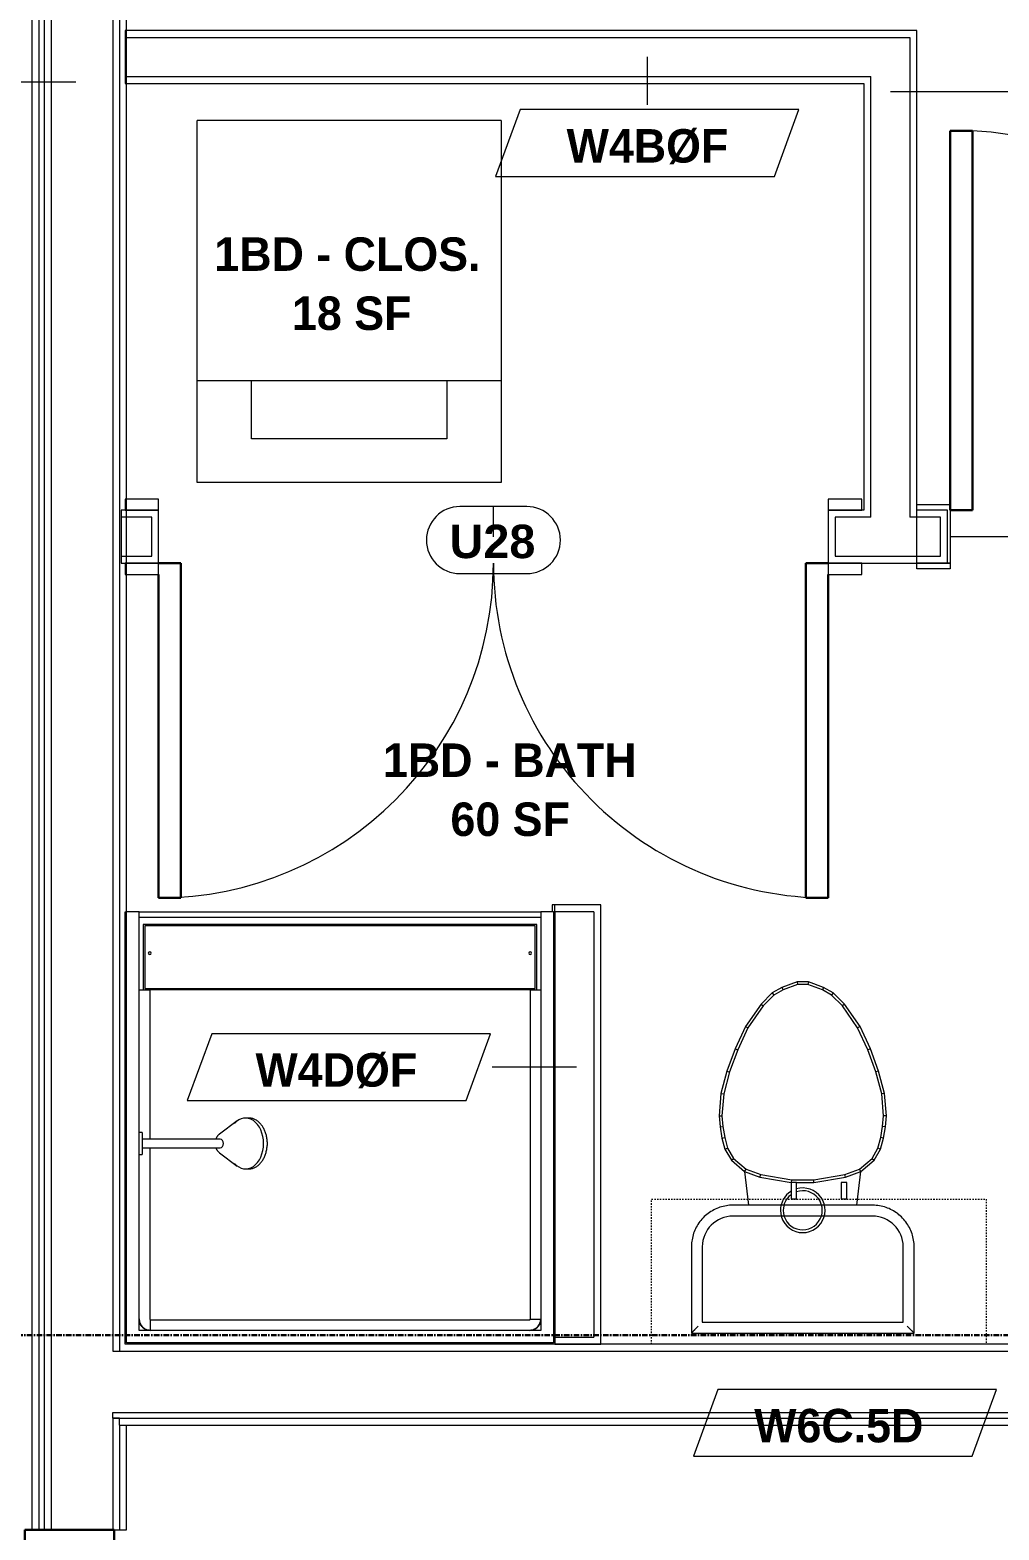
# Model space of a CAD drawing. Header units: inches. Extents: x -4058 to -1781, y 9814 to 12264.
# Drawn here: x -3467.6 to -3380.8, y 11829.7 to 11964.2 of the extents above; entities that cross this region are included whole.
import ezdxf

# ---------------------------------------------------------------- set-up
doc = ezdxf.new("R2010")
doc.units = ezdxf.units.IN
doc.header["$MEASUREMENT"] = 0
doc.linetypes.add('Dash', pattern=[0.25, 0.125, -0.125])
doc.linetypes.add('Grid Line 1_2_', pattern=[0.875, 0.5, -0.125, 0.125, -0.125])
for name, color, linetype, lineweight in [('0-1', 7, 'Continuous', 5), ('0-2', 7, 'Continuous', 9), ('A-AREA-IDEN', 2, 'Continuous', 9), ('A-DOOR-1', 7, 'Continuous', 9), ('A-DOOR-2', 10, 'Continuous', 30), ('A-DOOR-3', 31, 'Continuous', 9), ('A-DOOR-4', 31, 'Continuous', 30), ('A-DOOR-FRAM-2', 10, 'Continuous', 30), ('A-DOOR-IDEN', 31, 'Continuous', 9), ('A-FLOR-2', 192, 'Continuous', 9), ('A-WALL', 113, 'Continuous', 18), ('A-WALL-2', 250, 'Continuous', 18), ('A-WALL-3', 113, 'Continuous', 9), ('A-WALL-IDEN', 211, 'Continuous', 9), ('I-WALL-1', 7, 'Continuous', 9), ('P-SANR-FIXT', 6, 'Continuous', 9), ('Q-CASE', 31, 'Continuous', 9), ('Q-CASE-3', 31, 'Dash', 9), ('S-GRID-1', 1, 'Grid Line 1_2_', 30)]:
    doc.layers.add(name, color=color, linetype=linetype, lineweight=lineweight)
doc.styles.add('Arial_B', font='arialbd.ttf', dxfattribs={"height": 3})
doc.styles.add('Century Gothic_B_1', font='GOTHICB.TTF', dxfattribs={"height": 3})

# ---------------------------------------------------------------- blocks, each defined once
blk = doc.blocks.new('HOLLOW METAL - UNIT DOOR-2360010-UNIT PLANS - 1ST FLOOR')
at = {"layer": 'A-DOOR-1'}
blk.add_arc((18, -4.8125), 36, 180, 270, dxfattribs=at)
at = {"layer": 'A-DOOR-2'}
for p, q in [((16.25, -4.8125), (18, -4.8125)), ((16.25, -40.8125), (16.25, -4.8125)), ((18, -4.8125), (18, -40.8125)), ((18, -40.8125), (16.25, -40.8125))]:
    blk.add_line(p, q, dxfattribs=at)
at = {"layer": 'A-DOOR-FRAM-2'}
for p, q in [((-20, 3.1875), (-18, 3.1875)), ((-20, -4.8125), (-20, 3.1875)), ((-18, 3.1875), (-18, 1.25)), ((18, 3.1875), (20, 3.1875)), ((18, 1.25), (18, 3.1875)), ((20, 3.1875), (20, -4.8125)), ((-18, 1.25), (-17.375, 1.25)), ((-17.375, 1.25), (-17.375, -2.875)), ((17.375, 1.25), (18, 1.25)), ((17.375, -2.875), (17.375, 1.25)), ((-18, -2.875), (-18, -4.8125)), ((-17.375, -2.875), (-18, -2.875)), ((18, -2.875), (17.375, -2.875)), ((18, -4.8125), (18, -2.875)), ((-18, -4.8125), (-20, -4.8125)), ((20, -4.8125), (18, -4.8125))]:
    blk.add_line(p, q, dxfattribs=at)
blk = doc.blocks.new('CTR - 1st Phase - Common Walls_rvt-1-UNIT PLANS - 1ST FLOOR')
at = {"layer": 'A-WALL-2'}
for p, q in [((-3467.46, 12081.69), (-3467.46, 11829.74)), ((-3466.84, 12081.69), (-3466.84, 11829.74)), ((-3466.34, 12081.69), (-3466.34, 11829.74)), ((-3465.71, 12081.69), (-3465.71, 11829.74)), ((-3460.21, 12081.69), (-3460.21, 11845.74)), ((-3459.59, 12081.69), (-3459.59, 11845.74)), ((-3460.21, 11845.74), (-3459.59, 11845.74)), ((-3460.21, 11845.74), (-3459.59, 11845.74)), ((-3459.59, 11845.74), (-3458.96, 11845.74)), ((-3459.59, 11845.74), (-3458.96, 11845.74)), ((-3458.96, 11845.74), (-3332.27, 11845.74)), ((-3460.21, 11839.74), (-3460.21, 11840.24)), ((-3460.21, 11840.24), (-3458.96, 11840.24)), ((-3460.21, 11839.74), (-3460.21, 11840.24)), ((-3458.96, 11840.24), (-3332.27, 11840.24)), ((-3460.21, 11839.74), (-3459.59, 11839.74)), ((-3460.21, 11839.74), (-3460.21, 11829.74)), ((-3459.59, 11839.74), (-3460.21, 11839.74)), ((-3459.59, 11839.11), (-3459.59, 11839.74)), ((-3459.59, 11839.74), (-3458.96, 11839.74)), ((-3459.59, 11839.11), (-3459.59, 11839.74)), ((-3459.59, 11839.11), (-3458.96, 11839.11)), ((-3459.59, 11839.11), (-3459.59, 11829.74)), ((-3458.96, 11839.74), (-3332.27, 11839.74))]:
    blk.add_line(p, q, dxfattribs=at)
at = {"layer": 'I-WALL-1'}
for p, q in [((-3458.96, 11885.11), (-3458.96, 12081.69)), ((-3332.27, 11846.36), (-3420.59, 11846.36)), ((-3458.96, 11839.11), (-3332.27, 11839.11)), ((-3458.96, 11829.74), (-3458.96, 11839.11)), ((-3460.09, 11829.74), (-3458.96, 11829.74))]:
    blk.add_line(p, q, dxfattribs=at)
at = {"layer": '0-2', "rotation": 270}
blk.add_blockref('HOLLOW METAL - UNIT DOOR-2360010-UNIT PLANS - 1ST FLOOR', (-3463.27, 11809.74), dxfattribs=at)
blk = doc.blocks.new('CTR - 1st Phase - Structure_rvt-1-UNIT PLANS - 1ST FLOOR')
at = {"layer": 'S-GRID-1'}
blk.add_line((-1781.27, 11847.19), (-4041.78, 11847.19), dxfattribs=at)
blk = doc.blocks.new('Stacked Washer and Dryer - 26_x25_ - Private-1352637-UNIT PLANS - 1ST FLOOR')
at = {"layer": 'P-SANR-FIXT'}
for p, q in [((0, 13.625), (32.4375, 13.625)), ((0, 13.625), (0, -13.625)), ((23.34375, 13.625), (23.34375, -13.625)), ((32.4375, 13.625), (32.4375, -13.625)), ((23.34375, 8.75), (28.53125, 8.75)), ((28.53125, 8.75), (28.53125, -8.75)), ((28.53125, -8.75), (23.34375, -8.75)), ((32.4375, -13.625), (0, -13.625))]:
    blk.add_line(p, q, dxfattribs=at)
blk = doc.blocks.new('Toilet-Domestic-3D - Toilet-Domestic-3D-1352612-UNIT PLANS - 1ST FLOOR')
at = {"layer": 'P-SANR-FIXT'}
for p, q in [((-9.98, 19.48), (-9.98, 11.75)), ((9.98, 19.48), (-9.98, 19.48)), ((-9.86, 19.36), (-9.98, 19.48)), ((9.98, 19.48), (9.86, 19.36)), ((9.98, 11.75), (9.98, 19.48)), ((9, 18.5), (-9, 18.5)), ((-9, 18.5), (-9, 11.75)), ((-9, 18.5), (-9, 11.75)), ((9, 18.5), (-9, 18.5)), ((9, 11.75), (9, 18.5)), ((9, 11.75), (9, 18.5)), ((-6.25, 9), (6.25, 9)), ((-6.25, 9), (6.25, 9)), ((-6.25, 8.02), (6.25, 8.02)), ((-4.86, 8.02), (-5.21, 5)), ((5.21, 5), (4.86, 8.02)), ((-3.84, 5.5), (-5.21, 5)), ((-1, 6), (-3.84, 5.5)), ((-3.84, 5.5), (-3.77, 5.26)), ((-0.98, 5.75), (-3.77, 5.26)), ((-1, 6), (-0.98, 5.75)), ((0.56, 6), (-1, 6)), ((0.98, 5.75), (-0.98, 5.75)), ((1, 5.98), (0.98, 5.75)), ((3.77, 5.26), (0.98, 5.75)), ((3.84, 5.5), (1.05, 5.99)), ((3.84, 5.5), (3.77, 5.26)), ((5.21, 5), (3.84, 5.5)), ((-5.21, 5), (-6.4, 4)), ((-5.08, 4.78), (-6.21, 3.84)), ((-5.21, 5), (-5.08, 4.78)), ((-3.77, 5.26), (-5.08, 4.78)), ((5.08, 4.78), (3.77, 5.26)), ((5.21, 5), (5.08, 4.78)), ((6.21, 3.84), (5.08, 4.78)), ((6.4, 4), (5.21, 5)), ((-6.97, 3), (-7.24, 2)), ((-6.73, 2.9), (-6.99, 1.95)), ((-6.4, 4), (-6.97, 3)), ((-6.97, 3), (-6.73, 2.9)), ((-6.21, 3.84), (-6.73, 2.9)), ((-6.21, 3.84), (-6.4, 4)), ((6.4, 4), (6.21, 3.84)), ((6.73, 2.9), (6.21, 3.84)), ((6.97, 3), (6.4, 4)), ((6.97, 3), (6.73, 2.9)), ((6.99, 1.95), (6.73, 2.9)), ((7.24, 2), (6.97, 3)), ((-7.24, 2), (-7.41, 1)), ((-7.24, 2), (-6.99, 1.95)), ((-6.99, 1.95), (-7.16, 0.96)), ((7.24, 2), (6.99, 1.95)), ((7.16, 0.96), (6.99, 1.95)), ((7.41, 1), (7.24, 2)), ((-7.41, 1), (-7.5, 0)), ((-7.41, 1), (-7.16, 0.96)), ((-7.16, 0.96), (-7.25, 0)), ((7.41, 1), (7.16, 0.96)), ((7.25, 0), (7.16, 0.96)), ((7.5, 0), (7.25, 0)), ((7.5, 0), (7.41, 1)), ((-7.5, 0), (-7.25, 0)), ((-7.5, 0), (-7.33, -1.99)), ((-7.25, 0), (-7.08, -1.95)), ((7.08, -1.95), (7.25, 0)), ((7.33, -1.99), (7.5, 0)), ((-7.33, -1.99), (-7.08, -1.95)), ((-7.33, -1.99), (-6.79, -4)), ((-7.08, -1.95), (-6.55, -3.92)), ((6.55, -3.92), (7.08, -1.95)), ((6.79, -4), (7.33, -1.99)), ((7.33, -1.99), (7.08, -1.95)), ((-6.79, -4), (-6.55, -3.92)), ((-6.79, -4), (-6.06, -6)), ((-6.55, -3.92), (-5.83, -5.9)), ((5.83, -5.9), (6.55, -3.92)), ((6.06, -6), (6.79, -4)), ((6.79, -4), (6.55, -3.92)), ((-6.06, -6), (-5.83, -5.9)), ((-6.06, -6), (-5.13, -8)), ((-5.83, -5.9), (-4.91, -7.88)), ((4.91, -7.88), (5.83, -5.9)), ((5.13, -8), (6.06, -6)), ((6.06, -6), (5.83, -5.9)), ((-5.13, -8), (-4.91, -7.88)), ((-5.13, -8), (-3.74, -10)), ((-4.91, -7.88), (-3.55, -9.84)), ((3.55, -9.84), (4.91, -7.88)), ((3.74, -10), (5.13, -8)), ((5.13, -8), (4.91, -7.88)), ((-3.74, -10), (-3.55, -9.84)), ((-3.74, -10), (-2.74, -11)), ((-3.55, -9.84), (-2.59, -10.8)), ((2.59, -10.8), (3.55, -9.84)), ((2.74, -11), (3.74, -10)), ((3.74, -10), (3.55, -9.84)), ((-2.74, -11), (-2.59, -10.8)), ((-2.74, -11), (-1.87, -11.5)), ((-2.59, -10.8), (-1.77, -11.27)), ((-1.87, -11.5), (-1.77, -11.27)), ((-1.87, -11.5), (-0.5, -12)), ((-1.77, -11.27), (-0.46, -11.75)), ((-0.5, -12), (-0.46, -11.75)), ((-0.5, -12), (0.5, -12)), ((-0.46, -11.75), (0.46, -11.75)), ((0.46, -11.75), (1.77, -11.27)), ((0.5, -12), (0.46, -11.75)), ((0.5, -12), (1.87, -11.5)), ((1.77, -11.27), (2.59, -10.8)), ((1.87, -11.5), (1.77, -11.27)), ((1.87, -11.5), (2.74, -11)), ((2.74, -11), (2.59, -10.8))]:
    blk.add_line(p, q, dxfattribs=at)
at = {"layer": 'P-SANR-FIXT', "flags": 128}
for points in [[(-9.98, 11.75), (-9.97, 11.6), (-9.97, 11.45), (-9.95, 11.3), (-9.93, 11.16), (-9.9, 11.01), (-9.87, 10.86), (-9.83, 10.72), (-9.79, 10.58), (-9.74, 10.44), (-9.68, 10.3), (-9.62, 10.16), (-9.56, 10.03), (-9.48, 9.9), (-9.41, 9.77), (-9.33, 9.65), (-9.24, 9.52), (-9.15, 9.41), (-9.05, 9.29), (-8.95, 9.18), (-8.85, 9.08), (-8.74, 8.97), (-8.62, 8.88), (-8.51, 8.78), (-8.39, 8.7), (-8.26, 8.61), (-8.14, 8.54), (-8.01, 8.46), (-7.87, 8.4), (-7.74, 8.33), (-7.6, 8.28), (-7.46, 8.22), (-7.32, 8.18), (-7.17, 8.14), (-7.03, 8.11), (-6.88, 8.08), (-6.74, 8.05), (-6.59, 8.04), (-6.44, 8.03), (-6.29, 8.02), (-6.25, 8.02)], [(6.25, 8.02), (6.4, 8.03), (6.55, 8.03), (6.7, 8.05), (6.84, 8.07), (6.99, 8.1), (7.14, 8.13), (7.28, 8.17), (7.42, 8.21), (7.56, 8.26), (7.7, 8.32), (7.84, 8.38), (7.97, 8.44), (8.1, 8.52), (8.23, 8.59), (8.35, 8.67), (8.48, 8.76), (8.59, 8.85), (8.71, 8.95), (8.82, 9.05), (8.92, 9.15), (9.03, 9.26), (9.12, 9.38), (9.22, 9.49), (9.3, 9.61), (9.39, 9.74), (9.46, 9.86), (9.54, 9.99), (9.6, 10.13), (9.67, 10.26), (9.72, 10.4), (9.78, 10.54), (9.82, 10.68), (9.86, 10.83), (9.89, 10.97), (9.92, 11.12), (9.95, 11.26), (9.96, 11.41), (9.97, 11.56), (9.98, 11.71), (9.98, 11.75)]]:
    blk.add_lwpolyline(points, dxfattribs=at)
at = {"layer": 'P-SANR-FIXT'}
for centre, radius, start, end in [((-6.25, 11.75), 2.75, 180, 270), ((-6.25, 11.75), 2.75, 180, 270), ((6.25, 11.75), 2.75, 270, 360), ((6.25, 11.75), 2.75, 270, 360), ((0, 8.48), 2, 360, 286.863), ((0, 8.48), 1.75, 360, 289.017), ((0, 8.48), 2, 302.0714, 360), ((0, 8.48), 1.75, 308.7554, 360)]:
    blk.add_arc(centre, radius, start, end, dxfattribs=at)
for points in [[(-9.98, 19.48), (-9.98, 19.48), (-9.98, 19.48), (-9.98, 19.48)], [(9.98, 19.48), (9.98, 19.48), (9.98, 19.48), (9.98, 19.48)]]:
    blk.add_open_spline(points, degree=3, dxfattribs=at)
for points, knots in [([(-9.37, 18.87), (-9.41, 18.91), (-9.47, 18.97), (-9.55, 19.05), (-9.6, 19.1), (-9.66, 19.16), (-9.71, 19.21), (-9.75, 19.25), (-9.78, 19.28), (-9.8, 19.3), (-9.82, 19.32), (-9.85, 19.35), (-9.86, 19.36), (-9.86, 19.36)], [0, 0, 0, 0, 0.166667, 0.25, 0.333333, 0.416667, 0.5, 0.583333, 0.666667, 0.708333, 0.75, 0.833333, 1, 1, 1, 1]), ([(9.86, 19.36), (9.86, 19.36), (9.85, 19.35), (9.82, 19.32), (9.8, 19.3), (9.78, 19.28), (9.75, 19.25), (9.71, 19.21), (9.66, 19.16), (9.6, 19.1), (9.55, 19.05), (9.47, 18.97), (9.41, 18.91), (9.37, 18.87)], [-1, -1, -1, -1, -0.833333, -0.75, -0.708333, -0.666667, -0.583333, -0.5, -0.416667, -0.333333, -0.25, -0.166667, 0, 0, 0, 0])]:
    blk.add_open_spline(points, degree=3, knots=knots, dxfattribs=at)
blk = doc.blocks.new('300 Series Wall Hung Cabinet_326 - 30_-2909953-UNIT PLANS - 1ST FLOOR')
at = {"layer": 'Q-CASE'}
for p, q in [((-2.01, 14.69), (-2.5, 14.69)), ((-2.5, 14.69), (-2.5, 13.19)), ((-2.01, 13.19), (-2.01, 14.69)), ((2.49, 14.69), (2, 14.69)), ((2, 14.69), (2, 13.19)), ((2.49, 13.19), (2.49, 14.69)), ((-2.01, 13.19), (-2.5, 13.19)), ((2.49, 13.19), (2, 13.19))]:
    blk.add_line(p, q, dxfattribs=at)
at = {"layer": 'Q-CASE-3'}
for p, q in [((-15, 0.19), (-15, 13.19)), ((-15, 13.19), (15, 13.19)), ((15, 13.19), (15, 0.19)), ((15, 0.19), (-15, 0.19))]:
    blk.add_line(p, q, dxfattribs=at)
blk = doc.blocks.new('SWING - DOUBLE - FLUSH - SWING - DOUBLE - 5-0 x 6-8 - DUMMY-3703244-UNIT PLANS - 1ST FLOOR')
at = {"layer": 'A-DOOR-3'}
for p, q in [((-30, 3.375), (-33, 3.375)), ((-33, 3.375), (-33, 2.375)), ((-30, 2.375), (-30, 3.375)), ((33, 3.375), (30, 3.375)), ((30, 3.375), (30, 2.375)), ((33, 2.375), (33, 3.375)), ((-33, 2.375), (-30, 2.375)), ((30, 2.375), (33, 2.375)), ((-30, -2.375), (-33, -2.375)), ((-33, -2.375), (-33, -3.375)), ((-30, -3.375), (-30, -2.375)), ((33, -2.375), (30, -2.375)), ((30, -2.375), (30, -3.375)), ((33, -3.375), (33, -2.375)), ((-33, -3.375), (-30, -3.375)), ((30, -3.375), (33, -3.375))]:
    blk.add_line(p, q, dxfattribs=at)
for centre, start, end in [((-30, 2.375), 360, 90), ((30, 2.375), 90, 180)]:
    blk.add_arc(centre, 30, start, end, dxfattribs=at)
at = {"layer": 'A-DOOR-4'}
for p, q in [((-30, 3.375), (-30, 32.375)), ((-30, 32.375), (-28, 32.375)), ((-28, 32.375), (-28, 2.375)), ((30, 32.375), (28, 32.375)), ((28, 32.375), (28, 2.375)), ((30, 3.375), (30, 32.375)), ((-28, 2.375), (-30, 2.375)), ((28, 2.375), (30, 2.375))]:
    blk.add_line(p, q, dxfattribs=at)
blk = doc.blocks.new('SWING - SINGLE - FLUSH - SWING - FLUSH - 2-10 x 6-8 - PRIVACY-4346070-UNIT PLANS - 1ST FLOOR')
at = {"layer": 'A-DOOR-3'}
for p, q in [((-20, 2.37), (-20, 2.87)), ((-20, 2.87), (-17, 2.87)), ((-17, 2.87), (-17, 2.37)), ((17, 2.37), (17, 2.87)), ((17, 2.87), (20, 2.87)), ((20, 2.87), (20, 2.37)), ((-20, 2.37), (-17, 2.37)), ((-20, -2.88), (-20, 2.37)), ((-17, 2.37), (-20, 2.37)), ((-17, 2.37), (-17, -2.88)), ((17, 2.37), (20, 2.37)), ((17, -2.88), (17, 2.37)), ((20, 2.37), (17, 2.37)), ((20, 2.37), (20, -2.88)), ((-17, -2.88), (-20, -2.88)), ((20, -2.88), (17, -2.88))]:
    blk.add_line(p, q, dxfattribs=at)
blk.add_arc((17, -2.38), 34.07, 180, 266.6343, dxfattribs=at)
at = {"layer": 'A-DOOR-4'}
for p, q in [((15, -2.38), (15, -36.38)), ((17, -2.38), (15, -2.38)), ((17, -2.38), (17, -36.38)), ((17, -36.38), (15, -36.38))]:
    blk.add_line(p, q, dxfattribs=at)
blk = doc.blocks.new('The Shower - The Shower-4050272-UNIT PLANS - 1ST FLOOR')
at = {"layer": 'P-SANR-FIXT'}
for p, q in [((0, -0.5), (38.5, -0.5)), ((0, -39.25), (0, -0.5)), ((0.12, -39.25), (0.12, -0.63)), ((0.12, -0.63), (38.38, -0.63)), ((38.38, -0.63), (38.38, -39.25)), ((38.5, -0.5), (38.5, -39.25)), ((1.25, -39.25), (1.25, -1.75)), ((1.25, -1.75), (37.25, -1.75)), ((1.3, -2.43), (1.28, -2.51)), ((1.38, -2.26), (1.37, -2.28)), ((1.42, -2.2), (1.4, -2.23)), ((1.58, -2.01), (1.51, -2.08)), ((1.73, -1.9), (1.7, -1.92)), ((2.01, -1.78), (1.93, -1.8)), ((36.25, -1.77), (2.25, -1.77)), ((36.25, -1.77), (36.25, -1.75)), ((36.57, -1.8), (36.49, -1.78)), ((36.8, -1.92), (36.77, -1.9)), ((36.99, -2.08), (36.92, -2.01)), ((37.1, -2.23), (37.08, -2.2)), ((37.13, -2.28), (37.12, -2.26)), ((37.22, -2.51), (37.2, -2.43)), ((37.25, -1.75), (37.25, -17.52)), ((2.2, -32.27), (2.2, -2.75)), ((36.25, -2.7), (2.25, -2.7)), ((36.3, -18.11), (36.3, -2.75)), ((36.3, -32.27), (36.3, -18.89)), ((37.25, -19.48), (37.25, -39.25)), ((1.62, -32.27), (1.62, -38.13)), ((36.75, -32.38), (1.75, -32.38)), ((1.75, -32.38), (1.75, -38)), ((2.2, -32.27), (36.3, -32.27)), ((36.75, -38), (36.75, -32.38)), ((36.88, -38.13), (36.88, -32.27)), ((1.25, -38.75), (37.25, -38.75)), ((1.25, -39.25), (1.25, -38.75)), ((1.62, -38.13), (36.88, -38.13)), ((1.75, -38), (36.75, -38)), ((37.25, -38.75), (37.25, -39.25)), ((0.12, -39.25), (0, -39.25)), ((0.12, -39.25), (1.25, -39.25)), ((37.25, -39.25), (1.25, -39.25)), ((37.25, -39.25), (38.38, -39.25)), ((38.5, -39.25), (38.38, -39.25))]:
    blk.add_line(p, q, dxfattribs=at)
for centre, radius, start, end in [((2.25, -2.75), 1, 90, 180), ((36.25, -2.75), 1, 0, 90), ((2.2, -35.56), 0.125, 0, 180), ((2.2, -35.56), 0.125, 180, 0), ((36.3, -35.56), 0.125, 0, 180), ((36.3, -35.56), 0.125, 180, 0)]:
    blk.add_arc(centre, radius, start, end, dxfattribs=at)
for centre, major_axis, start_param, end_param in [((2.2, -32.28), (0.95, 0), 1.570796, 3.141593), ((36.3, -32.28), (-0.95, 0), 3.141593, 4.712389)]:
    blk.add_ellipse(centre, major_axis=major_axis, ratio=0.019505, start_param=start_param, end_param=end_param, dxfattribs=at)
for points, knots in [([(2.25, -1.77), (2.19, -1.77), (2.06, -1.78), (1.8, -1.86), (1.53, -2.04), (1.34, -2.32), (1.26, -2.57), (1.25, -2.7), (1.25, -2.77)], [-0.001856, -0.001856, -0.001856, -0.001856, 0.123376, 0.248608, 0.499072, 0.749536, 0.874768, 1, 1, 1, 1]), ([(1.38, -2.25), (1.41, -2.21), (1.47, -2.12), (1.55, -2.04), (1.59, -2)], [-0.666048, -0.666048, -0.666048, -0.666048, -0.5714286, -0.4597287, -0.4597287, -0.4597287, -0.4597287]), ([(1.75, -1.88), (1.77, -1.87), (1.86, -1.82), (2.03, -1.77), (2.17, -1.75), (2.25, -1.75)], [-0.332096, -0.332096, -0.332096, -0.332096, -0.2857143, -0.1428571, 0, 0, 0, 0]), ([(36.25, -1.75), (36.31, -1.75), (36.42, -1.76), (36.59, -1.8), (36.7, -1.85), (36.75, -1.88)], [-1, -1, -1, -1, -0.8928571, -0.7857143, -0.6665409, -0.6665409, -0.6665409, -0.6665409]), ([(37.25, -2.77), (37.25, -2.7), (37.24, -2.57), (37.16, -2.32), (36.98, -2.04), (36.7, -1.86), (36.45, -1.78), (36.32, -1.77), (36.25, -1.77)], [-0.001856, -0.001856, -0.001856, -0.001856, 0.123376, 0.248608, 0.499072, 0.749536, 0.874768, 1, 1, 1, 1]), ([(36.75, -1.88), (36.79, -1.91), (36.89, -1.97), (36.97, -2.05), (37.01, -2.11)], [-0.666048, -0.666048, -0.666048, -0.666048, -0.5714286, -0.4462442, -0.4462442, -0.4462442, -0.4462442]), ([(37.12, -2.25), (37.13, -2.27), (37.16, -2.33), (37.18, -2.38), (37.19, -2.42)], [-0.332096, -0.332096, -0.332096, -0.332096, -0.2857143, -0.2167295, -0.2167295, -0.2167295, -0.2167295]), ([(2.25, -2.7), (2.24, -2.7), (2.24, -2.7), (2.23, -2.7), (2.22, -2.71), (2.22, -2.71), (2.21, -2.72), (2.21, -2.73), (2.2, -2.74), (2.2, -2.74), (2.2, -2.75), (2.2, -2.75)], [-1, -1, -1, -1, -0.833333, -0.75, -0.666667, -0.583333, -0.416667, -0.333333, -0.208333, -0.083333, 0, 0, 0, 0]), ([(36.3, -2.75), (36.3, -2.74), (36.3, -2.74), (36.3, -2.73), (36.29, -2.72), (36.29, -2.72), (36.28, -2.71), (36.27, -2.71), (36.26, -2.7), (36.26, -2.7), (36.25, -2.7), (36.25, -2.7)], [-1, -1, -1, -1, -0.833333, -0.75, -0.666667, -0.583333, -0.416667, -0.333333, -0.208333, -0.083333, 0, 0, 0, 0])]:
    blk.add_open_spline(points, degree=3, knots=knots, dxfattribs=at)
for points in [[(1.35, -2.32), (1.36, -2.3), (1.37, -2.27), (1.38, -2.25)], [(1.63, -1.97), (1.67, -1.94), (1.71, -1.91), (1.75, -1.88)], [(36.25, -2.7), (36.25, -2.62), (36.25, -2.45), (36.25, -2.22), (36.25, -2.03), (36.25, -1.88), (36.25, -1.82), (36.25, -1.8)], [(37.05, -2.15), (37.07, -2.18), (37.09, -2.21), (37.12, -2.25)], [(37.25, -2.67), (37.25, -2.7), (37.25, -2.72), (37.25, -2.75)], [(1.25, -2.75), (1.25, -2.74), (1.25, -2.72), (1.25, -2.71)], [(2.2, -2.75), (2.12, -2.75), (1.95, -2.75), (1.72, -2.75), (1.52, -2.76), (1.37, -2.76), (1.27, -2.76), (1.25, -2.77), (1.25, -2.77)]]:
    blk.add_open_spline(points, degree=3, dxfattribs=at)
blk = doc.blocks.new('Shower Head - Shower Head-3260035-UNIT PLANS - 1ST FLOOR')
at = {"layer": 'P-SANR-FIXT'}
for p, q in [((-2.28, 9.81), (-2.28, 9.54)), ((2.28, 9.54), (2.28, 9.81)), ((-2.02, 8.78), (-0.84, 7.19)), ((0.84, 7.19), (2.02, 8.78)), ((-0.39, 7.27), (-0.39, 6.01)), ((0.39, 6.01), (0.39, 7.27)), ((-0.98, 0.26), (-0.98, 0)), ((-0.98, 0.26), (0.98, 0.26)), ((-0.39, 1), (-0.39, 0.26)), ((0.39, 0.26), (0.39, 1)), ((0.98, 0), (0.98, 0.26)), ((0.98, 0), (-0.98, 0))]:
    blk.add_line(p, q, dxfattribs=at)
at = {"layer": 'P-SANR-FIXT', "flags": 128}
for points in [[(0, 11.49), (-0.09, 11.49), (-0.18, 11.48), (-0.27, 11.48), (-0.35, 11.47), (-0.44, 11.46), (-0.53, 11.44), (-0.62, 11.43), (-0.7, 11.41), (-0.79, 11.39), (-0.87, 11.36), (-0.95, 11.34), (-1.03, 11.31), (-1.11, 11.28), (-1.19, 11.25), (-1.26, 11.21), (-1.34, 11.17), (-1.41, 11.13), (-1.48, 11.09), (-1.55, 11.05), (-1.61, 11), (-1.68, 10.95), (-1.74, 10.9), (-1.8, 10.85), (-1.85, 10.8), (-1.9, 10.74), (-1.95, 10.69), (-2, 10.63), (-2.04, 10.57), (-2.08, 10.51), (-2.12, 10.44), (-2.15, 10.38), (-2.18, 10.31), (-2.21, 10.25), (-2.23, 10.18), (-2.25, 10.11), (-2.26, 10.04), (-2.27, 9.97), (-2.28, 9.9), (-2.28, 9.83), (-2.28, 9.81)], [(2.28, 9.81), (2.28, 9.88), (2.28, 9.95), (2.27, 10.02), (2.25, 10.09), (2.24, 10.16), (2.21, 10.23), (2.19, 10.3), (2.16, 10.36), (2.13, 10.43), (2.09, 10.49), (2.05, 10.55), (2.01, 10.61), (1.97, 10.67), (1.92, 10.73), (1.86, 10.79), (1.81, 10.84), (1.75, 10.89), (1.69, 10.94), (1.63, 10.99), (1.57, 11.04), (1.5, 11.08), (1.43, 11.12), (1.36, 11.16), (1.28, 11.2), (1.21, 11.24), (1.13, 11.27), (1.05, 11.3), (0.97, 11.33), (0.89, 11.36), (0.81, 11.38), (0.72, 11.4), (0.64, 11.42), (0.55, 11.44), (0.47, 11.45), (0.38, 11.46), (0.29, 11.47), (0.2, 11.48), (0.11, 11.49), (0.02, 11.49), (0, 11.49)], [(-0.84, 7.19), (-0.81, 7.16), (-0.79, 7.13), (-0.76, 7.1), (-0.73, 7.08), (-0.7, 7.05), (-0.68, 7.03), (-0.65, 7.01), (-0.62, 6.98), (-0.59, 6.97), (-0.56, 6.95), (-0.53, 6.93), (-0.49, 6.91), (-0.46, 6.9), (-0.43, 6.89), (-0.4, 6.87)], [(0.39, 6.87), (0.43, 6.88), (0.46, 6.9), (0.49, 6.91), (0.52, 6.93), (0.55, 6.94), (0.58, 6.96), (0.61, 6.98), (0.64, 7), (0.67, 7.03), (0.7, 7.05), (0.73, 7.07), (0.76, 7.1), (0.78, 7.13), (0.81, 7.16), (0.83, 7.19), (0.84, 7.19)], [(-0.39, 6.01), (-0.39, 5.81), (-0.39, 5.6), (-0.39, 5.38), (-0.39, 5.15), (-0.39, 4.92), (-0.39, 4.68), (-0.39, 4.43), (-0.39, 4.18), (-0.39, 3.93), (-0.39, 3.67), (-0.39, 3.4), (-0.39, 3.13), (-0.39, 2.86), (-0.39, 2.59), (-0.39, 2.31), (-0.39, 2.03), (-0.39, 1.75), (-0.39, 1.46), (-0.39, 1.18), (-0.39, 1)], [(0.39, 1), (0.39, 1.29), (0.39, 1.57), (0.39, 1.85), (0.39, 2.13), (0.39, 2.41), (0.39, 2.69), (0.39, 2.96), (0.39, 3.23), (0.39, 3.5), (0.39, 3.76), (0.39, 4.02), (0.39, 4.27), (0.39, 4.52), (0.39, 4.77), (0.39, 5), (0.39, 5.23), (0.39, 5.46), (0.39, 5.67), (0.39, 5.88), (0.39, 6.01)]]:
    blk.add_lwpolyline(points, dxfattribs=at)
at = {"layer": 'P-SANR-FIXT'}
for centre, major_axis, start_param, end_param in [((0, 9.54), (-2.28, 0), 4.712389, 6.956384), ((0, 9.54), (2.28, 0), 5.609987, 7.853982), ((0, 7.27), (-0.394, 0), 4.712389, 6.283185), ((0, 7.27), (0.394, 0), 0, 1.570796)]:
    blk.add_ellipse(centre, major_axis=major_axis, ratio=0.707107, start_param=start_param, end_param=end_param, dxfattribs=at)
blk = doc.blocks.new('Wall Tag - Arch Wall-3956453-UNIT PLANS - 1ST FLOOR')
at = {"layer": 'A-WALL-IDEN'}
for p, q in [((-0.3561, 0.0937), (-0.4244, -0.0937)), ((0.4244, 0.0937), (-0.3561, 0.0937)), ((0.3561, -0.0937), (0.4244, 0.0937)), ((-0.4244, -0.0937), (0.3561, -0.0937))]:
    blk.add_line(p, q, dxfattribs=at)
blk = doc.blocks.new('Door Tag - Type Mark-2601225-UNIT PLANS - 1ST FLOOR')
at = {"layer": 'A-DOOR-IDEN'}
for p, q in [((0.09375, 0.09375), (-0.09375, 0.09375)), ((-0.09375, -0.09375), (0.09375, -0.09375))]:
    blk.add_line(p, q, dxfattribs=at)
for centre, start, end in [((-0.09375, 0), 90, 270), ((0.09375, 0), 270, 90)]:
    blk.add_arc(centre, 0.09375, start, end, dxfattribs=at)

msp = doc.modelspace()

# ---------------------------------------------------------------- linework, layer by layer
at = {"layer": 'A-DOOR-IDEN'}
msp.add_line((-3426.09, 11918.74), (-3426.09, 11921.44), dxfattribs=at)
at = {"layer": 'A-FLOR-2'}
msp.add_line((-3351.15, 11918.74), (-3385.15, 11918.74), dxfattribs=at)
at = {"layer": 'A-WALL'}
for p, q in [((-3459.09, 11963.49), (-3388.77, 11963.49)), ((-3388.77, 11963.49), (-3388.77, 11920.49)), ((-3459.09, 11959.99), (-3392.27, 11959.99)), ((-3392.27, 11920.49), (-3392.27, 11959.99)), ((-3456.71, 11920.49), (-3459.46, 11920.49)), ((-3456.71, 11916.99), (-3456.71, 11920.49)), ((-3395.46, 11920.49), (-3395.46, 11916.99)), ((-3392.27, 11920.49), (-3395.46, 11920.49)), ((-3386.02, 11920.49), (-3388.77, 11920.49)), ((-3386.02, 11916.99), (-3386.02, 11920.49)), ((-3459.46, 11916.99), (-3456.71, 11916.99)), ((-3395.46, 11916.99), (-3386.02, 11916.99)), ((-3420.59, 11885.11), (-3420.59, 11885.74)), ((-3417.09, 11885.11), (-3420.59, 11885.11)), ((-3417.09, 11885.11), (-3417.09, 11846.99)), ((-3420.59, 11846.99), (-3417.09, 11846.99))]:
    msp.add_line(p, q, dxfattribs=at)
at = {"layer": 'A-WALL-3'}
for p, q in [((-3388.15, 11964.11), (-3459.09, 11964.11)), ((-3459.09, 11964.11), (-3459.09, 11959.36)), ((-3388.15, 11921.11), (-3388.15, 11964.11)), ((-3459.09, 11959.36), (-3392.9, 11959.36)), ((-3392.9, 11959.36), (-3392.9, 11921.11)), ((-3456.09, 11921.11), (-3459.46, 11921.11)), ((-3459.46, 11921.11), (-3459.46, 11916.36)), ((-3456.09, 11916.36), (-3456.09, 11921.11)), ((-3392.9, 11921.11), (-3396.09, 11921.11)), ((-3396.09, 11921.11), (-3396.09, 11916.36)), ((-3385.4, 11921.11), (-3388.15, 11921.11)), ((-3385.4, 11916.36), (-3385.4, 11921.11)), ((-3459.46, 11916.36), (-3456.09, 11916.36)), ((-3396.09, 11916.36), (-3385.4, 11916.36)), ((-3416.46, 11885.74), (-3420.84, 11885.74)), ((-3420.84, 11885.74), (-3420.84, 11885.11)), ((-3416.46, 11846.36), (-3416.46, 11885.74)), ((-3420.59, 11846.36), (-3416.46, 11846.36))]:
    msp.add_line(p, q, dxfattribs=at)
at = {"layer": 'A-WALL-IDEN'}
for p, q in [((-3412.31, 11961.74), (-3412.31, 11957.44)), ((-3463.52, 11959.47), (-3474.37, 11959.47)), ((-3390.52, 11958.63), (-3379.68, 11958.63)), ((-3418.65, 11871.2), (-3426.21, 11871.2))]:
    msp.add_line(p, q, dxfattribs=at)

# ---------------------------------------------------------------- block references
at = {"layer": '0-1'}
for name in ['CTR - 1st Phase - Structure_rvt-1-UNIT PLANS - 1ST FLOOR', 'CTR - 1st Phase - Common Walls_rvt-1-UNIT PLANS - 1ST FLOOR']:
    msp.add_blockref(name, (0, 0), dxfattribs=at)
at = {"layer": 'A-DOOR-3', "rotation": 180}
for name, p in [('SWING - SINGLE - FLUSH - SWING - FLUSH - 2-10 x 6-8 - PRIVACY-4346070-UNIT PLANS - 1ST FLOOR', (-3368.15, 11918.74)), ('SWING - DOUBLE - FLUSH - SWING - DOUBLE - 5-0 x 6-8 - DUMMY-3703244-UNIT PLANS - 1ST FLOOR', (-3426.09, 11918.74))]:
    msp.add_blockref(name, p, dxfattribs=at)
at = {"layer": 'A-DOOR-IDEN', "xscale": 31.99999999999999, "yscale": 31.99999999999999, "zscale": 31.99999999999999}
msp.add_blockref('Door Tag - Type Mark-2601225-UNIT PLANS - 1ST FLOOR', (-3426.09, 11918.44), dxfattribs=at)
at = {"layer": 'A-WALL-IDEN', "xscale": 31.99999999999999, "yscale": 31.99999999999999, "zscale": 31.99999999999999}
for p in [(-3412.31, 11954.03), (-3439.94, 11871.2), (-3394.59, 11839.32)]:
    msp.add_blockref('Wall Tag - Arch Wall-3956453-UNIT PLANS - 1ST FLOOR', p, dxfattribs=at)
at = {"layer": 'P-SANR-FIXT'}
for name, p, rotation in [('Stacked Washer and Dryer - 26_x25_ - Private-1352637-UNIT PLANS - 1ST FLOOR', (-3439.02, 11956.05), 270.0000000000069), ('The Shower - The Shower-4050272-UNIT PLANS - 1ST FLOOR', (-3420.59, 11845.86), 180), ('Toilet-Domestic-3D - Toilet-Domestic-3D-1352612-UNIT PLANS - 1ST FLOOR', (-3398.37, 11866.85), 180), ('Shower Head - Shower Head-3260035-UNIT PLANS - 1ST FLOOR', (-3457.84, 11864.36), 269.9999999999142)]:
    msp.add_blockref(name, p, dxfattribs=dict(at, rotation=rotation))
at = {"layer": 'Q-CASE'}
msp.add_blockref('300 Series Wall Hung Cabinet_326 - 30_-2909953-UNIT PLANS - 1ST FLOOR', (-3396.92, 11846.18), dxfattribs=at)

# ---------------------------------------------------------------- texts
at = {"layer": 'A-AREA-IDEN', "char_height": 3, "attachment_point": 1, "style": 'Century Gothic_B_1'}
for s, insert, width in [('1BD - CLOS.', (-3451.1, 11945.57), 29.29), ('18 SF', (-3444.14, 11940.27), 12.423), ('1BD - BATH', (-3435.99, 11900.21), 27.068), ('60 SF', (-3429.94, 11894.92), 12.423)]:
    msp.add_mtext(s, dxfattribs=dict(at, insert=insert, width=width))
at = {"layer": 'A-DOOR-IDEN', "insert": (-3430.02, 11919.82), "char_height": 3, "width": 9.393, "attachment_point": 1, "style": 'Arial_B'}
msp.add_mtext('U28', dxfattribs=at)
at = {"layer": 'A-WALL-IDEN', "char_height": 3, "attachment_point": 1, "style": 'Century Gothic_B_1'}
for s, insert, width in [('W4BØF', (-3419.53, 11955.27), 17.372), ('W4DØF', (-3447.41, 11872.45), 17.978), ('W6C.5D', (-3402.72, 11840.57), 19.594)]:
    msp.add_mtext(s, dxfattribs=dict(at, insert=insert, width=width))

doc.saveas('drawing.dxf')
